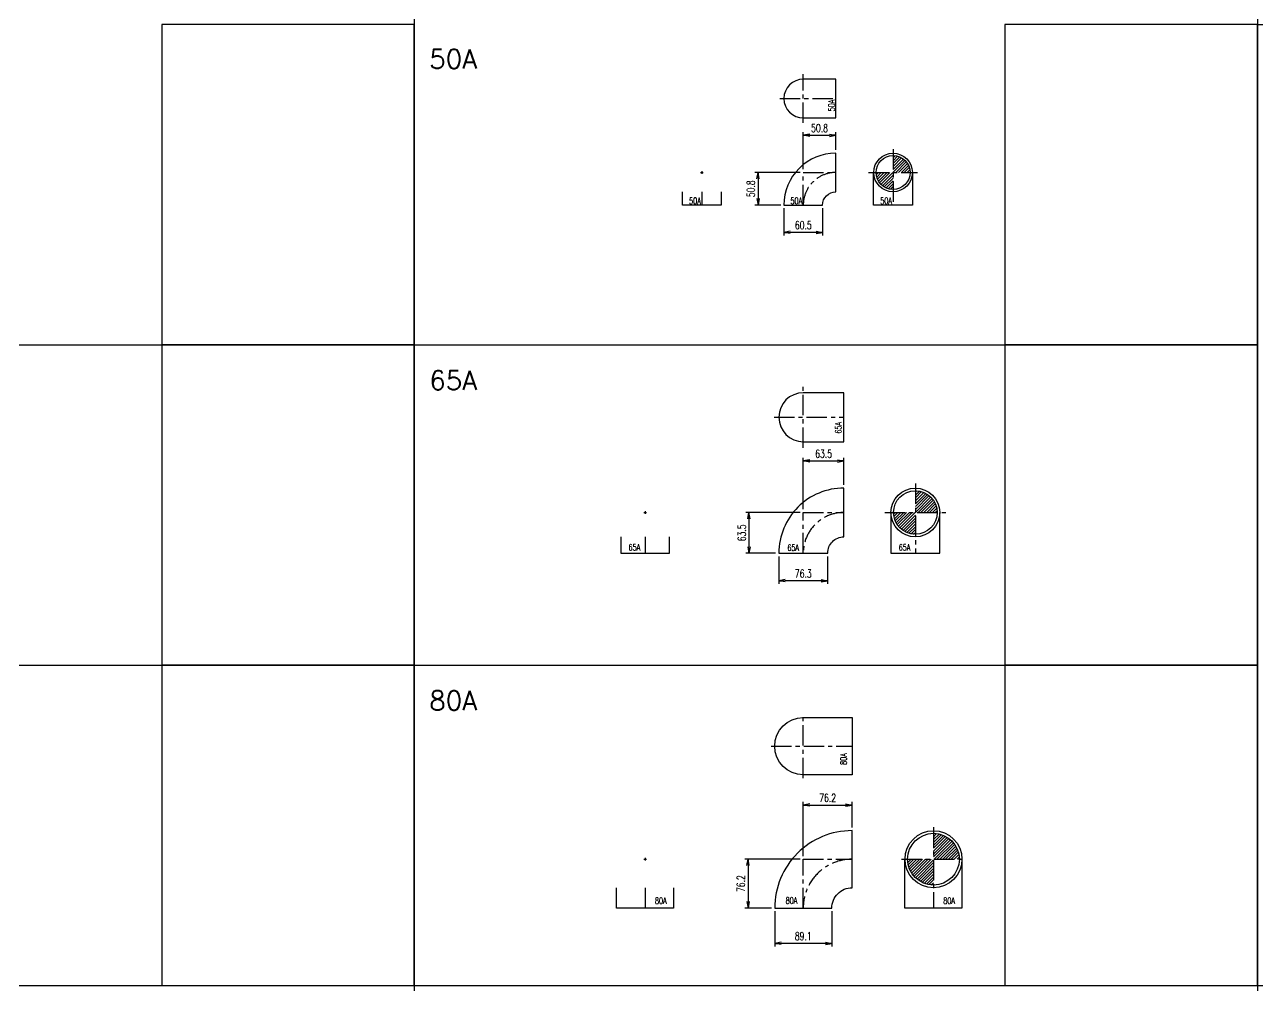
# Model space of a CAD drawing. Header units: millimetres. Extents: x 2090 to 42062, y -14812 to 2738.
# Drawn here: x 4041 to 5967, y -1302 to 198 of the extents above; entities that cross this region are included whole.
import ezdxf

# ---------------------------------------------------------------- set-up
doc = ezdxf.new("R2010")
doc.units = ezdxf.units.MM
doc.header["$PDMODE"] = 35
doc.linetypes.add('CENTER', pattern=[50.8, 31.75, -6.35, 6.35, -6.35])
doc.linetypes.add('CENTER2', pattern=[1.125, 0.75, -0.125, 0.125, -0.125])
for name, color, linetype in [('#配管（SUS)', 220, 'Continuous'), ('DIM', 1, 'Continuous'), ('skeleton', 7, 'Continuous')]:
    doc.layers.add(name, color=color, linetype=linetype)
doc.styles.add('kpk', font='romans.shx', dxfattribs={"width": 0.7, "bigfont": 'extfont2.shx'})
doc.styles.get("Standard").update_dxf_attribs({"font": 'romans.shx', "bigfont": 'extfont.shx'})
doc.dimstyles.new('1／5～KPK', dxfattribs={"dimscale": 5, "dimtxt": 2.5, "dimasz": 2, "dimexe": 1, "dimexo": 1, "dimgap": 1, "dimtad": 3, "dimdsep": 46, "dimtxsty": 'kpk', "dimblk": 'OPEN', "dimcen": 2.5, "dimclrd": 9, "dimclre": 9, "dimclrt": 4, "dimadec": 1, "dimazin": 2, "dimtfac": 1, "dimtmove": 0, "dimatfit": 2, "dimldrblk": 'OPEN', "dimfxl": 1, "dimtfill": 1, "dimlwd": -1, "dimlwe": -1, "dimarcsym": 1})

# ---------------------------------------------------------------- blocks, each defined once
blk = doc.blocks.new('_Open')
at = {"color": 0, "linetype": 'ByBlock', "lineweight": -2}
for p, q in [((-1, 0.17), (0, 0)), ((-1, -0.17), (0, 0)), ((0, 0), (-1, 0))]:
    blk.add_line(p, q, dxfattribs=at)
blk = doc.blocks.new('*D155')
at = {"layer": 'Defpoints', "color": 0, "linetype": 'ByBlock', "transparency": 16777216}
for p in [(5308.3, 24.8), (5308.3, -3), (5257.5, -33.3)]:
    blk.add_point(p, dxfattribs=at)
at = {"layer": 'DIM', "color": 9, "transparency": 16777216}
for p, q in [((5257.5, -28.3), (5257.5, 29.8)), ((5267.5, 24.8), (5298.3, 24.8)), ((5308.3, 2), (5308.3, 29.8))]:
    blk.add_line(p, q, dxfattribs=at)
at = {"layer": 'DIM', "color": 9, "linetype": 'ByBlock', "transparency": 16777216, "xscale": 10, "yscale": 10, "zscale": 10, "rotation": 180}
blk.add_blockref('_Open', (5257.5, 24.8), dxfattribs=at)
at = {"layer": 'DIM', "color": 9, "linetype": 'ByBlock', "transparency": 16777216, "xscale": 10, "yscale": 10, "zscale": 10}
blk.add_blockref('_Open', (5308.3, 24.8), dxfattribs=at)
at = {"layer": 'DIM', "color": 4, "linetype": 'ByBlock', "transparency": 16777216, "insert": (5282.9, 36), "char_height": 12.5, "attachment_point": 5, "style": 'kpk', "bg_fill": 3, "box_fill_scale": 1.1, "bg_fill_color": 256, "bg_fill_true_color": 13158600, "bg_fill_transparency": 0}
blk.add_mtext('50.8', dxfattribs=at)
blk = doc.blocks.new('*D156')
at = {"layer": 'Defpoints', "color": 0, "linetype": 'ByBlock', "transparency": 16777216}
for p in [(5257.5, -33.3), (5186.8, -84.1), (5227.2, -84.1)]:
    blk.add_point(p, dxfattribs=at)
at = {"layer": 'DIM', "color": 9, "transparency": 16777216}
for p, q in [((5252.5, -33.3), (5181.8, -33.3)), ((5186.8, -43.3), (5186.8, -74.1)), ((5222.2, -84.1), (5181.8, -84.1))]:
    blk.add_line(p, q, dxfattribs=at)
at = {"layer": 'DIM', "color": 9, "linetype": 'ByBlock', "transparency": 16777216, "xscale": 10, "yscale": 10, "zscale": 10}
for p, rotation in [((5186.8, -33.3), 90), ((5186.8, -84.1), 270)]:
    blk.add_blockref('_Open', p, dxfattribs=dict(at, rotation=rotation))
at = {"layer": 'DIM', "color": 4, "linetype": 'ByBlock', "transparency": 16777216, "insert": (5175.6, -58.7), "char_height": 12.5, "attachment_point": 5, "rotation": 90, "style": 'kpk', "bg_fill": 3, "box_fill_scale": 1.1, "bg_fill_color": 256, "bg_fill_true_color": 13158600, "bg_fill_transparency": 0}
blk.add_mtext('50.8', dxfattribs=at)
blk = doc.blocks.new('*D157')
at = {"layer": 'Defpoints', "color": 0, "linetype": 'ByBlock', "transparency": 16777216}
for p in [(5227.2, -84.1), (5287.7, -84.1), (5227.2, -126.8)]:
    blk.add_point(p, dxfattribs=at)
at = {"layer": 'DIM', "color": 9, "transparency": 16777216}
for p, q in [((5227.2, -89.1), (5227.2, -131.8)), ((5287.7, -89.1), (5287.7, -131.8)), ((5277.7, -126.8), (5237.2, -126.8))]:
    blk.add_line(p, q, dxfattribs=at)
at = {"layer": 'DIM', "color": 9, "linetype": 'ByBlock', "transparency": 16777216, "xscale": 10, "yscale": 10, "zscale": 10, "rotation": 180}
blk.add_blockref('_Open', (5227.2, -126.8), dxfattribs=at)
at = {"layer": 'DIM', "color": 9, "linetype": 'ByBlock', "transparency": 16777216, "xscale": 10, "yscale": 10, "zscale": 10}
blk.add_blockref('_Open', (5287.7, -126.8), dxfattribs=at)
at = {"layer": 'DIM', "color": 4, "linetype": 'ByBlock', "transparency": 16777216, "insert": (5257.5, -115.5), "char_height": 12.5, "attachment_point": 5, "style": 'kpk', "bg_fill": 3, "box_fill_scale": 1.1, "bg_fill_color": 256, "bg_fill_true_color": 13158600, "bg_fill_transparency": 0}
blk.add_mtext('60.5', dxfattribs=at)
blk = doc.blocks.new('*D158')
at = {"layer": 'Defpoints', "color": 0, "linetype": 'ByBlock', "transparency": 16777216}
for p in [(5321, -483.7), (5321, -526), (5257.5, -564.1)]:
    blk.add_point(p, dxfattribs=at)
at = {"layer": 'DIM', "color": 9, "transparency": 16777216}
for p, q in [((5257.5, -559.1), (5257.5, -478.7)), ((5321, -521), (5321, -478.7)), ((5267.5, -483.7), (5311, -483.7))]:
    blk.add_line(p, q, dxfattribs=at)
at = {"layer": 'DIM', "color": 9, "linetype": 'ByBlock', "transparency": 16777216, "xscale": 10, "yscale": 10, "zscale": 10, "rotation": 180}
blk.add_blockref('_Open', (5257.5, -483.7), dxfattribs=at)
at = {"layer": 'DIM', "color": 9, "linetype": 'ByBlock', "transparency": 16777216, "xscale": 10, "yscale": 10, "zscale": 10}
blk.add_blockref('_Open', (5321, -483.7), dxfattribs=at)
at = {"layer": 'DIM', "color": 4, "linetype": 'ByBlock', "transparency": 16777216, "insert": (5289.2, -472.4), "char_height": 12.5, "attachment_point": 5, "style": 'kpk', "bg_fill": 3, "box_fill_scale": 1.1, "bg_fill_color": 256, "bg_fill_true_color": 13158600, "bg_fill_transparency": 0}
blk.add_mtext('63.5', dxfattribs=at)
blk = doc.blocks.new('*D159')
at = {"layer": 'Defpoints', "color": 0, "linetype": 'ByBlock', "transparency": 16777216}
for p in [(5257.5, -564.1), (5172.7, -627.6), (5219.3, -627.6)]:
    blk.add_point(p, dxfattribs=at)
at = {"layer": 'DIM', "color": 9, "transparency": 16777216}
for p, q in [((5252.5, -564.1), (5167.7, -564.1)), ((5172.7, -574.1), (5172.7, -617.6)), ((5214.3, -627.6), (5167.7, -627.6))]:
    blk.add_line(p, q, dxfattribs=at)
at = {"layer": 'DIM', "color": 9, "linetype": 'ByBlock', "transparency": 16777216, "xscale": 10, "yscale": 10, "zscale": 10}
for p, rotation in [((5172.7, -564.1), 90), ((5172.7, -627.6), 270)]:
    blk.add_blockref('_Open', p, dxfattribs=dict(at, rotation=rotation))
at = {"layer": 'DIM', "color": 4, "linetype": 'ByBlock', "transparency": 16777216, "insert": (5161.5, -595.9), "char_height": 12.5, "attachment_point": 5, "rotation": 90, "style": 'kpk', "bg_fill": 3, "box_fill_scale": 1.1, "bg_fill_color": 256, "bg_fill_true_color": 13158600, "bg_fill_transparency": 0}
blk.add_mtext('63.5', dxfattribs=at)
blk = doc.blocks.new('*D160')
at = {"layer": 'Defpoints', "color": 0, "linetype": 'ByBlock', "transparency": 16777216}
for p in [(5219.3, -627.6), (5295.6, -627.6), (5219.3, -670.7)]:
    blk.add_point(p, dxfattribs=at)
at = {"layer": 'DIM', "color": 9, "transparency": 16777216}
for p, q in [((5219.3, -632.6), (5219.3, -675.7)), ((5295.6, -632.6), (5295.6, -675.7)), ((5285.6, -670.7), (5229.3, -670.7))]:
    blk.add_line(p, q, dxfattribs=at)
at = {"layer": 'DIM', "color": 9, "linetype": 'ByBlock', "transparency": 16777216, "xscale": 10, "yscale": 10, "zscale": 10, "rotation": 180}
blk.add_blockref('_Open', (5219.3, -670.7), dxfattribs=at)
at = {"layer": 'DIM', "color": 9, "linetype": 'ByBlock', "transparency": 16777216, "xscale": 10, "yscale": 10, "zscale": 10}
blk.add_blockref('_Open', (5295.6, -670.7), dxfattribs=at)
at = {"layer": 'DIM', "color": 4, "linetype": 'ByBlock', "transparency": 16777216, "insert": (5257.5, -659.5), "char_height": 12.5, "attachment_point": 5, "style": 'kpk', "bg_fill": 3, "box_fill_scale": 1.1, "bg_fill_color": 256, "bg_fill_true_color": 13158600, "bg_fill_transparency": 0}
blk.add_mtext('76.3', dxfattribs=at)
blk = doc.blocks.new('*D161')
at = {"layer": 'Defpoints', "color": 0, "linetype": 'ByBlock', "transparency": 16777216}
for p in [(5333.7, -1020.9), (5333.7, -1060.9), (5257.5, -1105.5)]:
    blk.add_point(p, dxfattribs=at)
at = {"layer": 'DIM', "color": 9, "transparency": 16777216}
for p, q in [((5257.5, -1100.5), (5257.5, -1015.9)), ((5333.7, -1055.9), (5333.7, -1015.9)), ((5267.5, -1020.9), (5323.7, -1020.9))]:
    blk.add_line(p, q, dxfattribs=at)
at = {"layer": 'DIM', "color": 9, "linetype": 'ByBlock', "transparency": 16777216, "xscale": 10, "yscale": 10, "zscale": 10, "rotation": 180}
blk.add_blockref('_Open', (5257.5, -1020.9), dxfattribs=at)
at = {"layer": 'DIM', "color": 9, "linetype": 'ByBlock', "transparency": 16777216, "xscale": 10, "yscale": 10, "zscale": 10}
blk.add_blockref('_Open', (5333.7, -1020.9), dxfattribs=at)
at = {"layer": 'DIM', "color": 4, "linetype": 'ByBlock', "transparency": 16777216, "insert": (5295.6, -1009.6), "char_height": 12.5, "attachment_point": 5, "style": 'kpk', "bg_fill": 3, "box_fill_scale": 1.1, "bg_fill_color": 256, "bg_fill_true_color": 13158600, "bg_fill_transparency": 0}
blk.add_mtext('76.2', dxfattribs=at)
blk = doc.blocks.new('*D162')
at = {"layer": 'Defpoints', "color": 0, "linetype": 'ByBlock', "transparency": 16777216}
for p in [(5257.5, -1105.5), (5171.3, -1181.7), (5212.9, -1181.7)]:
    blk.add_point(p, dxfattribs=at)
at = {"layer": 'DIM', "color": 9, "transparency": 16777216}
for p, q in [((5252.5, -1105.5), (5166.3, -1105.5)), ((5171.3, -1115.5), (5171.3, -1171.7)), ((5207.9, -1181.7), (5166.3, -1181.7))]:
    blk.add_line(p, q, dxfattribs=at)
at = {"layer": 'DIM', "color": 9, "linetype": 'ByBlock', "transparency": 16777216, "xscale": 10, "yscale": 10, "zscale": 10}
for p, rotation in [((5171.3, -1105.5), 90), ((5171.3, -1181.7), 270)]:
    blk.add_blockref('_Open', p, dxfattribs=dict(at, rotation=rotation))
at = {"layer": 'DIM', "color": 4, "linetype": 'ByBlock', "transparency": 16777216, "insert": (5160, -1143.6), "char_height": 12.5, "attachment_point": 5, "rotation": 90, "style": 'kpk', "bg_fill": 3, "box_fill_scale": 1.1, "bg_fill_color": 256, "bg_fill_true_color": 13158600, "bg_fill_transparency": 0}
blk.add_mtext('76.2', dxfattribs=at)
blk = doc.blocks.new('*D163')
at = {"layer": 'Defpoints', "color": 0, "linetype": 'ByBlock', "transparency": 16777216}
for p in [(5212.9, -1181.7), (5302, -1181.7), (5212.9, -1236.9)]:
    blk.add_point(p, dxfattribs=at)
at = {"layer": 'DIM', "color": 9, "transparency": 16777216}
for p, q in [((5212.9, -1186.7), (5212.9, -1241.9)), ((5302, -1186.7), (5302, -1241.9)), ((5292, -1236.9), (5222.9, -1236.9))]:
    blk.add_line(p, q, dxfattribs=at)
at = {"layer": 'DIM', "color": 9, "linetype": 'ByBlock', "transparency": 16777216, "xscale": 10, "yscale": 10, "zscale": 10, "rotation": 180}
blk.add_blockref('_Open', (5212.9, -1236.9), dxfattribs=at)
at = {"layer": 'DIM', "color": 9, "linetype": 'ByBlock', "transparency": 16777216, "xscale": 10, "yscale": 10, "zscale": 10}
blk.add_blockref('_Open', (5302, -1236.9), dxfattribs=at)
at = {"layer": 'DIM', "color": 4, "linetype": 'ByBlock', "transparency": 16777216, "insert": (5257.5, -1225.6), "char_height": 12.5, "attachment_point": 5, "style": 'kpk', "bg_fill": 3, "box_fill_scale": 1.1, "bg_fill_color": 256, "bg_fill_true_color": 13158600, "bg_fill_transparency": 0}
blk.add_mtext('89.1', dxfattribs=at)
blk = doc.blocks.new('(SUS)50A-90ES-3')
at = {"layer": '#配管（SUS)', "color": 2, "linetype": 'CENTER'}
for p, q in [((0, -38.1), (0, 38.1)), ((-36.5, 0), (50.8, 0))]:
    blk.add_line(p, q, dxfattribs=at)
at = {"layer": '#配管（SUS)', "color": 0, "linetype": 'ByBlock'}
blk.add_lwpolyline([(50.8, 30.3), (0, 30.3, 1), (0, -30.3), (50.8, -30.3)], format="xyb", close=True, dxfattribs=at)
at = {"layer": 'Defpoints', "color": 5, "insert": (44.2, -20), "char_height": 10, "attachment_point": 4, "rotation": 90}
blk.add_mtext('{\\W0.7;50A}', dxfattribs=at)
blk = doc.blocks.new('(SUS)50A-90ES-4')
at = {"layer": '#配管（SUS)', "color": 2, "linetype": 'CENTER'}
for p, q in [((-2, 0), (2, 0)), ((0, 2), (0, -2)), ((0, -30.3), (0, -50.8))]:
    blk.add_line(p, q, dxfattribs=at)
at = {"layer": '#配管（SUS)', "color": 0, "linetype": 'ByBlock'}
blk.add_lwpolyline([(30.2, -30.3), (30.2, -50.8), (-30.3, -50.8), (-30.3, -30.3)], dxfattribs=at)
at = {"layer": 'Defpoints', "color": 5, "insert": (-20, -44.2), "char_height": 10, "attachment_point": 4}
blk.add_mtext('{\\W0.7;50A}', dxfattribs=at)
blk = doc.blocks.new('(SUS)50A-90ES-1')
at = {"layer": '#配管（SUS)', "color": 0, "linetype": 'ByBlock'}
blk.add_lwpolyline([(-30.2, -50.8), (30.2, -50.8, -0.414214), (50.8, -30.2), (50.8, 30.2, 0.414214)], format="xyb", close=True, dxfattribs=at)
at = {"layer": '#配管（SUS)', "color": 2, "linetype": 'CENTER'}
blk.add_lwpolyline([(0, -50.8), (0, 0), (50.8, 0, 0.414214)], format="xyb", close=True, dxfattribs=at)
at = {"layer": 'Defpoints', "color": 5, "insert": (-20, -44.2), "char_height": 10, "attachment_point": 4}
blk.add_mtext('{\\W0.7;50A}', dxfattribs=at)
blk = doc.blocks.new('(SUS)50A-90ES-2')
at = {"layer": '#配管（SUS)'}
h = blk.add_hatch(dxfattribs=at)
h.set_pattern_fill('ANSI31', color=252)
h.set_pattern_definition([(45, (-5397.7248, 33.2646), (-2.245064, 2.245064), [])])
h.paths.add_polyline_path([(0, 0), (-26.5, 0, 0.414214), (0, -26.5)])
h.paths.add_polyline_path([(0, 26.4), (0, 0), (26.4, 0, 0.414214)])
at = {"layer": '#配管（SUS)', "color": 2, "linetype": 'CENTER'}
for p, q in [((0, 36.5), (0, -50.8)), ((-38.1, 0), (38.1, 0))]:
    blk.add_line(p, q, dxfattribs=at)
at = {"layer": '#配管（SUS)', "color": 0, "linetype": 'ByBlock'}
blk.add_lwpolyline([(30.2, 0), (30.2, -50.8), (-30.3, -50.8), (-30.3, 0)], dxfattribs=at)
for radius in [30.2, 26.5]:
    blk.add_circle((0, 0), radius, dxfattribs=at)
at = {"layer": 'Defpoints', "color": 5, "insert": (-20, -44.2), "char_height": 10, "attachment_point": 4}
blk.add_mtext('{\\W0.7;50A}', dxfattribs=at)
blk = doc.blocks.new('(SUS)65A-90ES-3')
at = {"layer": '#配管（SUS)', "color": 2, "linetype": 'CENTER'}
for p, q in [((0, -47.7), (0, 47.7)), ((-45.5, 0), (63.5, 0))]:
    blk.add_line(p, q, dxfattribs=at)
at = {"layer": '#配管（SUS)', "color": 0, "linetype": 'ByBlock'}
blk.add_lwpolyline([(63.5, 38.1), (0, 38.1, 1), (0, -38.2), (63.5, -38.2)], format="xyb", close=True, dxfattribs=at)
at = {"layer": 'Defpoints', "color": 5, "insert": (54.8, -25.7), "char_height": 10, "attachment_point": 4, "rotation": 90}
blk.add_mtext('{\\W0.7;65A}', dxfattribs=at)
blk = doc.blocks.new('(SUS)65A-90ES-4')
at = {"layer": '#配管（SUS)', "color": 2, "linetype": 'CENTER'}
for p, q in [((-2, 0), (2, 0)), ((0, 2), (0, -2)), ((0, -38.1), (0, -63.5))]:
    blk.add_line(p, q, dxfattribs=at)
at = {"layer": '#配管（SUS)', "color": 0, "linetype": 'ByBlock'}
blk.add_lwpolyline([(-38.1, -38.1), (-38.1, -63.5), (38.1, -63.5), (38.1, -38.1)], dxfattribs=at)
at = {"layer": 'Defpoints', "color": 5, "insert": (-26, -54.5), "char_height": 10, "attachment_point": 4}
blk.add_mtext('{\\W0.7;65A}', dxfattribs=at)
blk = doc.blocks.new('(SUS)65A-90ES-1')
at = {"layer": '#配管（SUS)', "color": 0, "linetype": 'ByBlock'}
blk.add_lwpolyline([(-38.1, -63.5), (38.2, -63.5, -0.414214), (63.5, -38.1), (63.5, 38.2, 0.414214)], format="xyb", close=True, dxfattribs=at)
at = {"layer": '#配管（SUS)', "color": 2, "linetype": 'CENTER'}
blk.add_lwpolyline([(0, -63.5), (0, 0), (63.5, 0, 0.414214)], format="xyb", close=True, dxfattribs=at)
at = {"layer": 'Defpoints', "color": 5, "insert": (-24.9, -55), "char_height": 10, "attachment_point": 4}
blk.add_mtext('{\\W0.7;65A}', dxfattribs=at)
blk = doc.blocks.new('(SUS)65A-90ES-2')
at = {"layer": '#配管（SUS)'}
h = blk.add_hatch(dxfattribs=at)
h.set_pattern_fill('ANSI31', color=252)
h.set_pattern_definition([(45, (-5432.548, 564.1447), (-2.245064, 2.245064), [])])
h.paths.add_polyline_path([(0, 0), (-34, 0, 0.414214), (0, -34)])
h.paths.add_polyline_path([(0, 34), (0, 0), (34, 0, 0.414214)])
at = {"layer": '#配管（SUS)', "color": 2, "linetype": 'CENTER'}
for p, q in [((0, 45.5), (0, -63.5)), ((-47.7, 0), (47.7, 0))]:
    blk.add_line(p, q, dxfattribs=at)
at = {"layer": '#配管（SUS)', "color": 0, "linetype": 'ByBlock'}
blk.add_lwpolyline([(-38.1, 0), (-38.1, -63.5), (38.1, -63.5), (38.1, 0)], dxfattribs=at)
for radius in [38.1, 34]:
    blk.add_circle((0, 0), radius, dxfattribs=at)
at = {"layer": 'Defpoints', "color": 5, "insert": (-26, -54.5), "char_height": 10, "attachment_point": 4}
blk.add_mtext('{\\W0.7;65A}', dxfattribs=at)
blk = doc.blocks.new('(SUS)80A-90ES-3')
at = {"layer": '#配管（SUS)', "color": 2, "linetype": 'CENTER'}
for p, q in [((0, -50), (0, 50)), ((-50, 0), (76.2, 0))]:
    blk.add_line(p, q, dxfattribs=at)
at = {"layer": '#配管（SUS)', "color": 0, "linetype": 'ByBlock'}
blk.add_lwpolyline([(76.2, -44.6), (0, -44.6, -1), (0, 44.6), (76.2, 44.6)], format="xyb", close=True, dxfattribs=at)
at = {"layer": 'Defpoints', "color": 5, "insert": (62.9, -29.3), "char_height": 10, "attachment_point": 4, "rotation": 90}
blk.add_mtext('{\\W0.7;80A}', dxfattribs=at)
blk = doc.blocks.new('(SUS)80A-90ES-4')
at = {"layer": '#配管（SUS)', "color": 2, "linetype": 'CENTER'}
for p, q in [((-2, 0), (2, 0)), ((0, 2), (0, -2)), ((0, -44.6), (0, -76.2))]:
    blk.add_line(p, q, dxfattribs=at)
at = {"layer": '#配管（SUS)', "color": 0, "linetype": 'ByBlock'}
blk.add_lwpolyline([(44.5, -44.6), (44.5, -76.2), (-44.6, -76.2), (-44.6, -44.6)], dxfattribs=at)
at = {"layer": 'Defpoints', "color": 5, "insert": (15.2, -64.9), "char_height": 10, "attachment_point": 4}
blk.add_mtext('{\\W0.7;80A}', dxfattribs=at)
blk = doc.blocks.new('(SUS)80A-90ES-1')
at = {"layer": '#配管（SUS)', "color": 0, "linetype": 'ByBlock'}
blk.add_lwpolyline([(-44.6, -76.2), (44.6, -76.2, -0.414214), (76.2, -44.6), (76.2, 44.6, 0.414214)], format="xyb", close=True, dxfattribs=at)
at = {"layer": '#配管（SUS)', "color": 2, "linetype": 'CENTER'}
blk.add_lwpolyline([(0, -76.2), (0, 0), (76.2, 0, 0.414214)], format="xyb", close=True, dxfattribs=at)
at = {"layer": 'Defpoints', "color": 5, "insert": (-27.5, -64.5), "char_height": 10, "attachment_point": 4}
blk.add_mtext('{\\W0.7;80A}', dxfattribs=at)
blk = doc.blocks.new('(SUS)80A-90ES-2')
at = {"layer": '#配管（SUS)'}
h = blk.add_hatch(dxfattribs=at)
h.set_pattern_fill('ANSI31', color=252)
h.set_pattern_definition([(45, (-5460.8888, 1105.4873), (-2.245064, 2.245064), [])])
h.paths.add_polyline_path([(0, 0), (-40.4, 0, 0.414214), (0, -40.4)])
h.paths.add_polyline_path([(0, 40.3), (0, 0), (40.3, 0, 0.414214)])
at = {"layer": '#配管（SUS)', "color": 2, "linetype": 'CENTER'}
for p, q in [((0, 50), (0, -76.2)), ((-50, 0), (50, 0))]:
    blk.add_line(p, q, dxfattribs=at)
at = {"layer": '#配管（SUS)', "color": 0, "linetype": 'ByBlock'}
blk.add_lwpolyline([(44.5, 0), (44.5, -76.2), (-44.6, -76.2), (-44.6, 0)], dxfattribs=at)
for radius in [44.5, 40.4]:
    blk.add_circle((0, 0), radius, dxfattribs=at)
at = {"layer": 'Defpoints', "color": 5, "insert": (15.2, -64.9), "char_height": 10, "attachment_point": 4}
blk.add_mtext('{\\W0.7;80A}', dxfattribs=at)

msp = doc.modelspace()

# ---------------------------------------------------------------- linework, layer by layer
at = {"color": 0, "linetype": 'CENTER2'}
for points in [[(4649.823, 197.568), (4255.61, 197.568), (4255.61, -302.432), (4649.823, -302.432)], [(5966.709, 197.568), (5572.496, 197.568), (5572.496, -302.432), (5966.709, -302.432)], [(4649.823, -302.432), (4255.61, -302.432), (4255.61, -802.432), (4649.823, -802.432)], [(5966.709, -302.432), (5572.496, -302.432), (5572.496, -802.432), (5966.709, -802.432)], [(4649.823, -802.432), (4255.61, -802.432), (4255.61, -1302.432), (4649.823, -1302.432)], [(5966.709, -802.432), (5572.496, -802.432), (5572.496, -1302.432), (5966.709, -1302.432)]]:
    msp.add_lwpolyline(points, close=True, dxfattribs=at)
at = {"layer": 'skeleton'}
for p, q in [((4649.823, 1807.568), (4649.823, -6552.432)), ((5966.709, 1807.568), (5966.709, -6552.432)), ((4649.823, 1407.568), (4649.823, -6552.432)), ((5966.709, 1407.568), (5966.709, -6552.432)), ((5966.709, 197.568), (6966.709, 197.568)), ((3149.823, -302.432), (4649.823, -302.432)), ((4649.823, -302.432), (5966.709, -302.432)), ((3149.823, -802.432), (4649.823, -802.432)), ((4649.823, -802.432), (5966.709, -802.432)), ((3149.823, -1302.432), (4649.823, -1302.432)), ((4649.823, -1302.432), (5966.709, -1302.432)), ((5966.709, -1302.432), (6966.709, -1302.432))]:
    msp.add_line(p, q, dxfattribs=at)

# ---------------------------------------------------------------- block references
at = {"layer": '#配管（SUS)'}
for name, p in [('(SUS)50A-90ES-2', (5397.725, -33.265)), ('(SUS)50A-90ES-4', (5099.153, -33.265)), ('(SUS)65A-90ES-2', (5432.548, -564.145)), ('(SUS)65A-90ES-4', (5010.566, -564.145)), ('(SUS)80A-90ES-3', (5257.485, -928.968)), ('(SUS)80A-90ES-2', (5460.889, -1105.487)), ('(SUS)80A-90ES-4', (5010.566, -1105.487))]:
    msp.add_blockref(name, p, dxfattribs=at)

# ---------------------------------------------------------------- texts
at = {"color": 71, "char_height": 30, "attachment_point": 4}
for s, insert in [('50A', (4673.381, 144.012)), ('65A', (4673.381, -357.738)), ('80A', (4673.381, -857.738))]:
    msp.add_mtext(s, dxfattribs=dict(at, insert=insert))

# ---------------------------------------------------------------- dimensions: what is measured, and where the dimension line sits
at = {"layer": 'DIM', "linetype": 'ByBlock'}
for base, p1, p2, picture, middle in [((5308.285, 24.768), (5257.485, -33.265), (5308.285, -3.015), '*D155', (5282.885, 36.018)), ((5320.985, -483.672), (5257.485, -564.145), (5320.985, -525.995), '*D158', (5289.235, -472.422)), ((5333.685, -1020.874), (5257.485, -1105.487), (5333.685, -1060.937), '*D161', (5295.585, -1009.624))]:
    dim = msp.add_linear_dim(base=base, p1=p1, p2=p2, dimstyle='1／5～KPK', dxfattribs=at)
    dim.commit()
    dim.dimension.update_dxf_attribs({"geometry": picture, "text_midpoint": middle})

# ---------------------------------------------------------------- next in the draw order: block references
at = {"layer": '#配管（SUS)'}
for name, p in [('(SUS)50A-90ES-3', (5257.485, 82.16)), ('(SUS)65A-90ES-3', (5257.485, -415.365))]:
    msp.add_blockref(name, p, dxfattribs=at)

# ---------------------------------------------------------------- next in the draw order: dimensions: what is measured, and where the dimension line sits
at = {"layer": 'DIM', "linetype": 'ByBlock'}
for base, p1, p2, picture, middle in [((5186.848, -84.065), (5257.485, -33.265), (5227.235, -84.065), '*D156', (5175.598, -58.665)), ((5172.719, -627.645), (5257.485, -564.145), (5219.335, -627.645), '*D159', (5161.469, -595.895)), ((5171.289, -1181.687), (5257.485, -1105.487), (5212.935, -1181.687), '*D162', (5160.039, -1143.587))]:
    dim = msp.add_linear_dim(base=base, p1=p1, p2=p2, angle=90, dimstyle='1／5～KPK', dxfattribs=at)
    dim.commit()
    dim.dimension.update_dxf_attribs({"geometry": picture, "text_midpoint": middle})

# ---------------------------------------------------------------- next in the draw order: dimensions: what is measured, and where the dimension line sits
for base, p1, p2, picture, middle in [((5227.235, -126.769), (5287.735, -84.065), (5227.235, -84.065), '*D157', (5257.485, -115.519)), ((5219.335, -670.733), (5295.635, -627.645), (5219.335, -627.645), '*D160', (5257.485, -659.483)), ((5212.935, -1236.855), (5302.035, -1181.687), (5212.935, -1181.687), '*D163', (5257.485, -1225.605))]:
    dim = msp.add_linear_dim(base=base, p1=p1, p2=p2, dimstyle='1／5～KPK', dxfattribs=at)
    dim.commit()
    dim.dimension.update_dxf_attribs({"geometry": picture, "text_midpoint": middle})

# ---------------------------------------------------------------- next in the draw order: block references
at = {"layer": '#配管（SUS)'}
for name, p in [('(SUS)50A-90ES-1', (5257.485, -33.265)), ('(SUS)65A-90ES-1', (5257.485, -564.145)), ('(SUS)80A-90ES-1', (5257.485, -1105.487))]:
    msp.add_blockref(name, p, dxfattribs=at)

doc.saveas('drawing.dxf')
